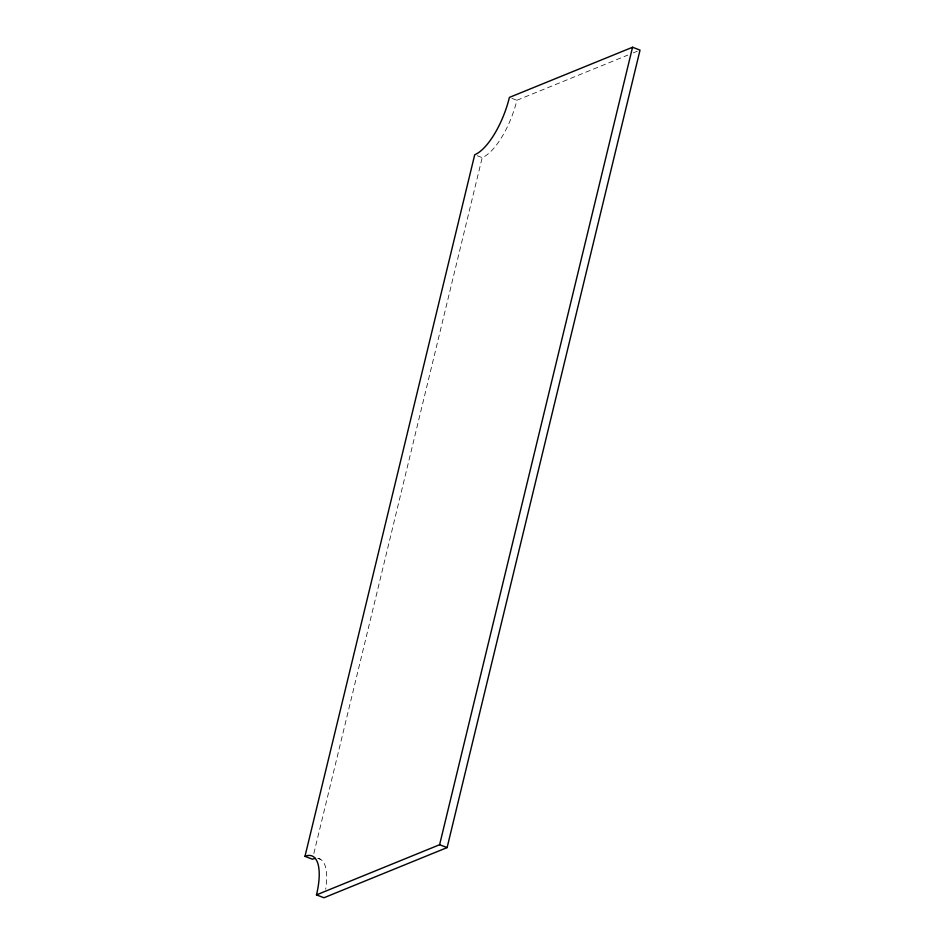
<?xml version="1.0" encoding="UTF-8"?>
<svg xmlns="http://www.w3.org/2000/svg" width="945" height="945" viewBox="0 0 945 945"><rect width="100%" height="100%" fill="white"/><g stroke="black" fill="none" stroke-linecap="round" stroke-linejoin="round"><path stroke-width="0.71" stroke-dasharray="4.72 3.54" d="M313.846 853.477L482.186 157.626A51.81 19.278 -69 0 0 516.891 100.276L627.846 55.082M633.268 52.873L637.32 51.219M511.895 98.363L516.891 100.276M477.201 155.712L482.186 157.626M317.922 858.308L320.414 859.265M318.052 858.414A51.81 19.278 -69 0 1 325.671 889.269"/><path stroke-width="1.42" d="M304.975 856.347L474.709 154.756A51.81 19.278 -69 0 0 509.402 97.406L632.548 47.25L640.025 50.12L447.103 847.594L323.958 897.75L316.481 894.88A51.81 19.278 -69 0 0 304.975 856.347L312.452 859.218A51.81 19.278 -69 0 1 315.358 858.403M316.481 894.88L439.614 844.724L632.548 47.25M439.614 844.724L447.103 847.594"/></g></svg>
